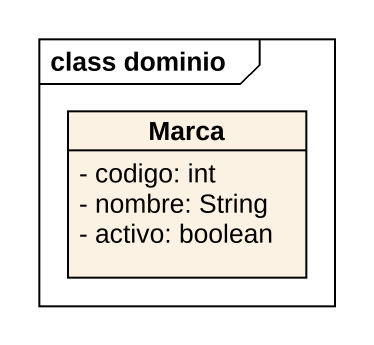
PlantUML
@startuml
mainframe class dominio
hide circle
hide empty members
skinparam classAttributeIconSize 0
class Marca {
  - codigo: int
  - nombre: String
  - activo: boolean
}
@enduml
